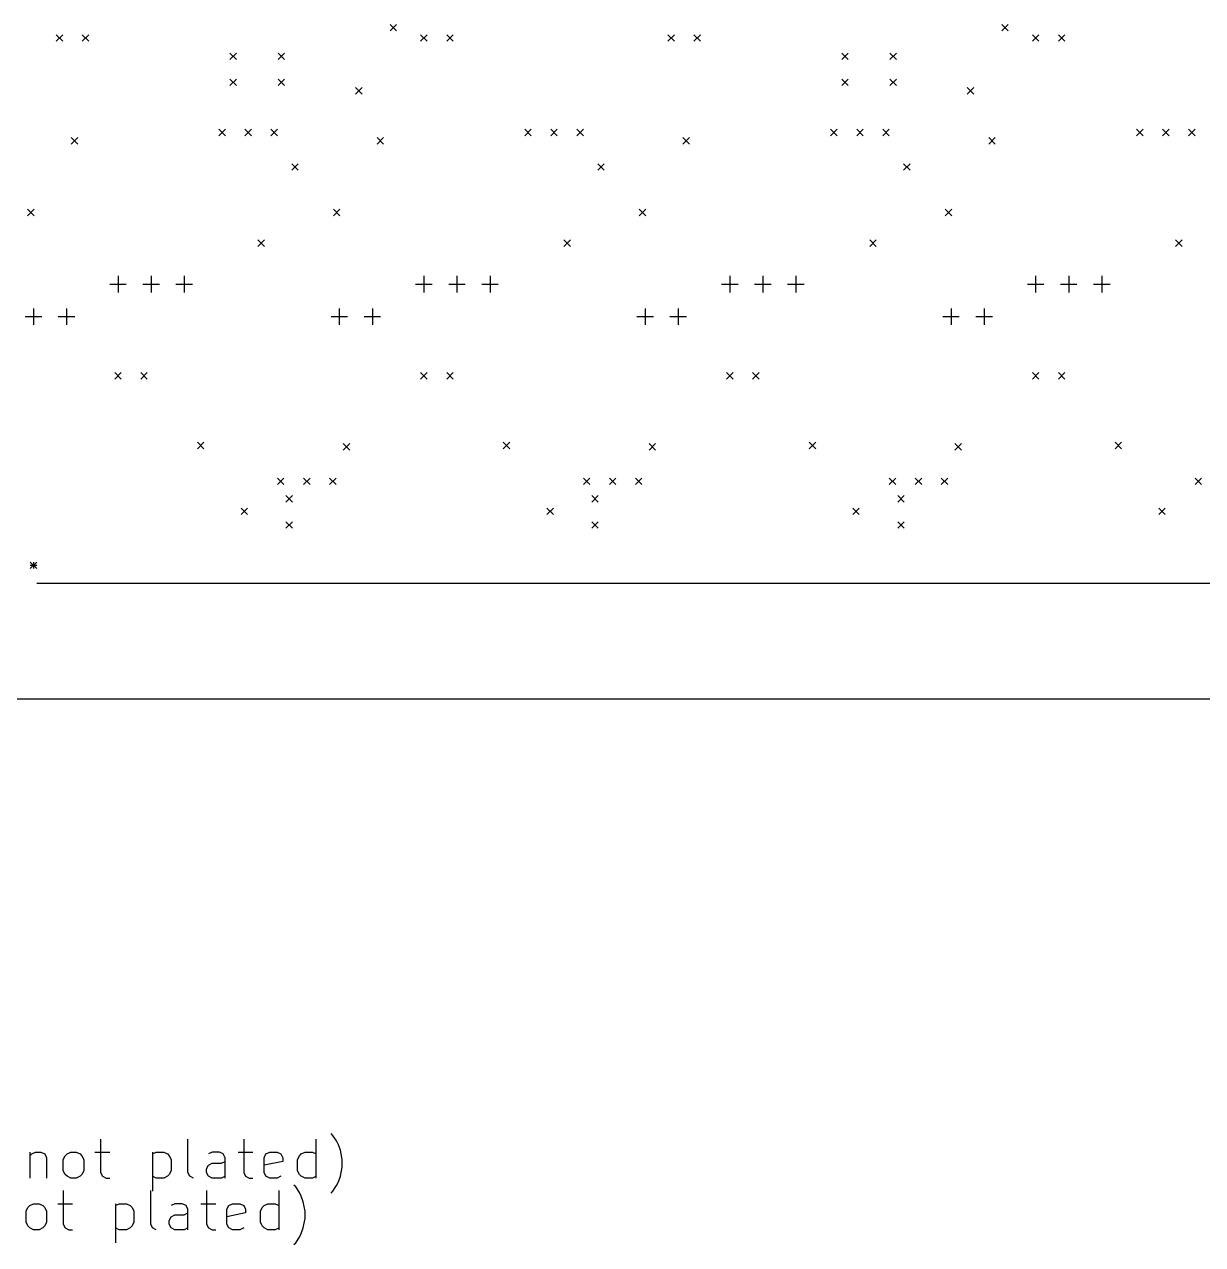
# Model space of a CAD drawing. Extents: x 46 to 310, y -242 to -56.
# Drawn here: x 126.7 to 217.2, y -241.8 to -148.1 of the extents above; entities that cross this region are included whole.
import ezdxf

# ---------------------------------------------------------------- set-up
doc = ezdxf.new("R2010")
doc.units = 0
doc.header["$MEASUREMENT"] = 0
doc.layers.add('BLACK', color=7, linetype='CONTINUOUS')

msp = doc.modelspace()

# ---------------------------------------------------------------- linework, layer by layer
at = {"layer": 'BLACK', "linetype": 'CONTINUOUS'}
for p, q in [((129.15, -148.9), (129.65, -149.4)), ((129.65, -148.9), (129.15, -149.4)), ((131.15, -148.9), (131.65, -149.4)), ((131.65, -148.9), (131.15, -149.4)), ((154.8, -148.1), (155.3, -148.6)), ((155.3, -148.1), (154.8, -148.6)), ((157.15, -148.9), (157.65, -149.4)), ((157.65, -148.9), (157.15, -149.4)), ((159.15, -148.9), (159.65, -149.4)), ((159.65, -148.9), (159.15, -149.4)), ((176.15, -148.9), (176.65, -149.4)), ((176.65, -148.9), (176.15, -149.4)), ((178.15, -148.9), (178.65, -149.4)), ((178.65, -148.9), (178.15, -149.4)), ((201.8, -148.1), (202.3, -148.6)), ((202.3, -148.1), (201.8, -148.6)), ((204.15, -148.9), (204.65, -149.4)), ((204.65, -148.9), (204.15, -149.4)), ((206.15, -148.9), (206.65, -149.4)), ((206.65, -148.9), (206.15, -149.4)), ((142.5, -150.3), (143, -150.8)), ((143, -150.3), (142.5, -150.8)), ((146.2, -150.3), (146.7, -150.8)), ((146.7, -150.3), (146.2, -150.8)), ((189.5, -150.3), (190, -150.8)), ((190, -150.3), (189.5, -150.8)), ((193.2, -150.3), (193.7, -150.8)), ((193.7, -150.3), (193.2, -150.8)), ((142.5, -152.3), (143, -152.8)), ((143, -152.3), (142.5, -152.8)), ((146.2, -152.3), (146.7, -152.8)), ((146.7, -152.3), (146.2, -152.8)), ((189.5, -152.3), (190, -152.8)), ((190, -152.3), (189.5, -152.8)), ((193.2, -152.3), (193.7, -152.8)), ((193.7, -152.3), (193.2, -152.8)), ((152.15, -152.95), (152.65, -153.45)), ((152.65, -152.95), (152.15, -153.45)), ((199.15, -152.95), (199.65, -153.45)), ((199.65, -152.95), (199.15, -153.45)), ((141.65, -156.15), (142.15, -156.65)), ((142.15, -156.15), (141.65, -156.65)), ((143.65, -156.15), (144.15, -156.65)), ((144.15, -156.15), (143.65, -156.65)), ((145.65, -156.15), (146.15, -156.65)), ((146.15, -156.15), (145.65, -156.65)), ((165.15, -156.15), (165.65, -156.65)), ((165.65, -156.15), (165.15, -156.65)), ((167.15, -156.15), (167.65, -156.65)), ((167.65, -156.15), (167.15, -156.65)), ((169.15, -156.15), (169.65, -156.65)), ((169.65, -156.15), (169.15, -156.65)), ((188.65, -156.15), (189.15, -156.65)), ((189.15, -156.15), (188.65, -156.65)), ((190.65, -156.15), (191.15, -156.65)), ((191.15, -156.15), (190.65, -156.65)), ((192.65, -156.15), (193.15, -156.65)), ((193.15, -156.15), (192.65, -156.65)), ((212.15, -156.15), (212.65, -156.65)), ((212.65, -156.15), (212.15, -156.65)), ((214.15, -156.15), (214.65, -156.65)), ((214.65, -156.15), (214.15, -156.65)), ((216.15, -156.15), (216.65, -156.65)), ((216.65, -156.15), (216.15, -156.65)), ((130.3, -156.8), (130.8, -157.3)), ((130.8, -156.8), (130.3, -157.3)), ((153.8, -156.8), (154.3, -157.3)), ((154.3, -156.8), (153.8, -157.3)), ((177.3, -156.8), (177.8, -157.3)), ((177.8, -156.8), (177.3, -157.3)), ((200.8, -156.8), (201.3, -157.3)), ((201.3, -156.8), (200.8, -157.3)), ((147.25, -158.8), (147.75, -159.3)), ((147.75, -158.8), (147.25, -159.3)), ((170.75, -158.8), (171.25, -159.3)), ((171.25, -158.8), (170.75, -159.3)), ((194.25, -158.8), (194.75, -159.3)), ((194.75, -158.8), (194.25, -159.3)), ((126.95, -162.3), (127.45, -162.8)), ((127.45, -162.3), (126.95, -162.8)), ((150.45, -162.3), (150.95, -162.8)), ((150.95, -162.3), (150.45, -162.8)), ((173.95, -162.3), (174.45, -162.8)), ((174.45, -162.3), (173.95, -162.8)), ((197.45, -162.3), (197.95, -162.8)), ((197.95, -162.3), (197.45, -162.8)), ((144.65, -164.65), (145.15, -165.15)), ((145.15, -164.65), (144.65, -165.15)), ((168.15, -164.65), (168.65, -165.15)), ((168.65, -164.65), (168.15, -165.15)), ((191.65, -164.65), (192.15, -165.15)), ((192.15, -164.65), (191.65, -165.15)), ((215.15, -164.65), (215.65, -165.15)), ((215.65, -164.65), (215.15, -165.15)), ((133.9, -167.415), (133.9, -168.685)), ((136.44, -167.415), (136.44, -168.685)), ((138.98, -167.415), (138.98, -168.685)), ((157.4, -167.415), (157.4, -168.685)), ((159.94, -167.415), (159.94, -168.685)), ((162.48, -167.415), (162.48, -168.685)), ((180.9, -167.415), (180.9, -168.685)), ((183.44, -167.415), (183.44, -168.685)), ((185.98, -167.415), (185.98, -168.685)), ((204.4, -167.415), (204.4, -168.685)), ((206.94, -167.415), (206.94, -168.685)), ((209.48, -167.415), (209.48, -168.685)), ((133.265, -168.05), (134.535, -168.05)), ((135.805, -168.05), (137.075, -168.05)), ((138.345, -168.05), (139.615, -168.05)), ((156.765, -168.05), (158.035, -168.05)), ((159.305, -168.05), (160.575, -168.05)), ((161.845, -168.05), (163.115, -168.05)), ((180.265, -168.05), (181.535, -168.05)), ((182.805, -168.05), (184.075, -168.05)), ((185.345, -168.05), (186.615, -168.05)), ((203.765, -168.05), (205.035, -168.05)), ((206.305, -168.05), (207.575, -168.05)), ((208.845, -168.05), (210.115, -168.05)), ((126.765, -170.55), (128.035, -170.55)), ((127.4, -169.915), (127.4, -171.185)), ((129.305, -170.55), (130.575, -170.55)), ((129.94, -169.915), (129.94, -171.185)), ((150.265, -170.55), (151.535, -170.55)), ((150.9, -169.915), (150.9, -171.185)), ((152.805, -170.55), (154.075, -170.55)), ((153.44, -169.915), (153.44, -171.185)), ((173.765, -170.55), (175.035, -170.55)), ((174.4, -169.915), (174.4, -171.185)), ((176.305, -170.55), (177.575, -170.55)), ((176.94, -169.915), (176.94, -171.185)), ((197.265, -170.55), (198.535, -170.55)), ((197.9, -169.915), (197.9, -171.185)), ((199.805, -170.55), (201.075, -170.55)), ((200.44, -169.915), (200.44, -171.185)), ((133.65, -174.85), (134.15, -175.35)), ((134.15, -174.85), (133.65, -175.35)), ((135.65, -174.85), (136.15, -175.35)), ((136.15, -174.85), (135.65, -175.35)), ((157.15, -174.85), (157.65, -175.35)), ((157.65, -174.85), (157.15, -175.35)), ((159.15, -174.85), (159.65, -175.35)), ((159.65, -174.85), (159.15, -175.35)), ((180.65, -174.85), (181.15, -175.35)), ((181.15, -174.85), (180.65, -175.35)), ((182.65, -174.85), (183.15, -175.35)), ((183.15, -174.85), (182.65, -175.35)), ((204.15, -174.85), (204.65, -175.35)), ((204.65, -174.85), (204.15, -175.35)), ((206.15, -174.85), (206.65, -175.35)), ((206.65, -174.85), (206.15, -175.35)), ((140, -180.2), (140.5, -180.7)), ((140.5, -180.2), (140, -180.7)), ((151.2, -180.3), (151.7, -180.8)), ((151.7, -180.3), (151.2, -180.8)), ((163.5, -180.2), (164, -180.7)), ((164, -180.2), (163.5, -180.7)), ((174.7, -180.3), (175.2, -180.8)), ((175.2, -180.3), (174.7, -180.8)), ((187, -180.2), (187.5, -180.7)), ((187.5, -180.2), (187, -180.7)), ((198.2, -180.3), (198.7, -180.8)), ((198.7, -180.3), (198.2, -180.8)), ((210.5, -180.2), (211, -180.7)), ((211, -180.2), (210.5, -180.7)), ((146.15, -182.95), (146.65, -183.45)), ((146.65, -182.95), (146.15, -183.45)), ((148.15, -182.95), (148.65, -183.45)), ((148.65, -182.95), (148.15, -183.45)), ((150.15, -182.95), (150.65, -183.45)), ((150.65, -182.95), (150.15, -183.45)), ((169.65, -182.95), (170.15, -183.45)), ((170.15, -182.95), (169.65, -183.45)), ((171.65, -182.95), (172.15, -183.45)), ((172.15, -182.95), (171.65, -183.45)), ((173.65, -182.95), (174.15, -183.45)), ((174.15, -182.95), (173.65, -183.45)), ((193.15, -182.95), (193.65, -183.45)), ((193.65, -182.95), (193.15, -183.45)), ((195.15, -182.95), (195.65, -183.45)), ((195.65, -182.95), (195.15, -183.45)), ((197.15, -182.95), (197.65, -183.45)), ((197.65, -182.95), (197.15, -183.45)), ((216.65, -182.95), (217.15, -183.45)), ((217.15, -182.95), (216.65, -183.45)), ((146.8, -184.3), (147.3, -184.8)), ((147.3, -184.3), (146.8, -184.8)), ((170.3, -184.3), (170.8, -184.8)), ((170.8, -184.3), (170.3, -184.8)), ((193.8, -184.3), (194.3, -184.8)), ((194.3, -184.3), (193.8, -184.8)), ((143.35, -185.25), (143.85, -185.75)), ((143.85, -185.25), (143.35, -185.75)), ((166.85, -185.25), (167.35, -185.75)), ((167.35, -185.25), (166.85, -185.75)), ((190.35, -185.25), (190.85, -185.75)), ((190.85, -185.25), (190.35, -185.75)), ((213.85, -185.25), (214.35, -185.75)), ((214.35, -185.25), (213.85, -185.75)), ((146.8, -186.3), (147.3, -186.8)), ((147.3, -186.3), (146.8, -186.8)), ((170.3, -186.3), (170.8, -186.8)), ((170.8, -186.3), (170.3, -186.8)), ((193.8, -186.3), (194.3, -186.8)), ((194.3, -186.3), (193.8, -186.8)), ((127.15, -189.4), (127.65, -189.9)), ((127.65, -189.4), (127.15, -189.9)), ((127.15, -189.65), (127.65, -189.65)), ((127.4, -189.4), (127.4, -189.9)), ((221.15, -191.05), (127.65, -191.05)), ((50.05, -199.9), (310.25, -199.9)), ((150.411, -233.441), (150.268, -233.299)), ((132.554, -233.727), (132.554, -236.299)), ((139.268, -236.299), (139.268, -233.727)), ((143.554, -233.727), (143.554, -236.299)), ((149.125, -236.727), (149.125, -233.727)), ((150.696, -233.87), (150.411, -233.441)), ((150.839, -234.156), (150.696, -233.87)), ((150.982, -234.584), (150.839, -234.156)), ((127.125, -234.727), (127.125, -236.727)), ((127.125, -235.013), (127.268, -234.87)), ((127.268, -234.87), (127.554, -234.727)), ((127.554, -234.727), (127.982, -234.727)), ((127.982, -234.727), (128.268, -234.87)), ((128.268, -234.87), (128.411, -235.156)), ((128.411, -235.156), (128.411, -236.727)), ((129.696, -235.299), (129.839, -235.013)), ((129.839, -235.013), (129.982, -234.87)), ((129.982, -234.87), (130.268, -234.727)), ((130.268, -234.727), (130.696, -234.727)), ((130.696, -234.727), (130.982, -234.87)), ((130.982, -234.87), (131.125, -235.013)), ((131.125, -235.013), (131.268, -235.299)), ((132.125, -234.727), (133.268, -234.727)), ((136.554, -234.727), (136.554, -237.727)), ((136.554, -234.87), (136.839, -234.727)), ((136.839, -234.727), (137.411, -234.727)), ((137.411, -234.727), (137.696, -234.87)), ((137.696, -234.87), (137.839, -235.013)), ((137.839, -235.013), (137.982, -235.299)), ((141.125, -234.727), (140.839, -234.87)), ((141.696, -234.727), (141.125, -234.727)), ((141.982, -234.87), (141.696, -234.727)), ((142.125, -235.156), (141.982, -234.87)), ((142.125, -236.727), (142.125, -235.156)), ((143.125, -234.727), (144.268, -234.727)), ((145.125, -235.156), (145.268, -234.87)), ((145.125, -236.299), (145.125, -235.156)), ((145.268, -234.87), (145.554, -234.727)), ((145.554, -234.727), (146.125, -234.727)), ((146.125, -234.727), (146.411, -234.87)), ((146.411, -234.87), (146.554, -235.156)), ((146.554, -235.156), (146.554, -235.441)), ((147.696, -235.299), (147.839, -235.013)), ((147.839, -235.013), (147.982, -234.87)), ((147.982, -234.87), (148.268, -234.727)), ((148.268, -234.727), (148.839, -234.727)), ((148.839, -234.727), (149.125, -234.87)), ((151.125, -235.299), (150.982, -234.584)), ((129.696, -236.156), (129.696, -235.299)), ((129.839, -236.441), (129.696, -236.156)), ((131.268, -236.156), (131.125, -236.441)), ((131.268, -235.299), (131.268, -236.156)), ((137.982, -236.156), (137.839, -236.441)), ((137.982, -235.299), (137.982, -236.156)), ((140.696, -236.013), (140.839, -235.727)), ((140.696, -236.299), (140.696, -236.013)), ((140.839, -235.727), (141.125, -235.584)), ((141.125, -235.584), (141.839, -235.584)), ((141.839, -235.584), (142.125, -235.441)), ((146.554, -235.441), (145.125, -235.727)), ((147.696, -236.156), (147.696, -235.299)), ((147.839, -236.441), (147.696, -236.156)), ((150.982, -236.584), (151.125, -235.87)), ((151.125, -235.87), (151.125, -235.299)), ((129.982, -236.584), (129.839, -236.441)), ((130.268, -236.727), (129.982, -236.584)), ((130.696, -236.727), (130.268, -236.727)), ((130.982, -236.584), (130.696, -236.727)), ((131.125, -236.441), (130.982, -236.584)), ((132.554, -236.299), (132.696, -236.584)), ((132.696, -236.584), (132.982, -236.727)), ((132.982, -236.727), (133.268, -236.727)), ((136.839, -236.727), (136.554, -236.584)), ((137.411, -236.727), (136.839, -236.727)), ((137.696, -236.584), (137.411, -236.727)), ((137.839, -236.441), (137.696, -236.584)), ((139.411, -236.584), (139.268, -236.299)), ((139.696, -236.727), (139.411, -236.584)), ((140.839, -236.584), (140.696, -236.299)), ((141.125, -236.727), (140.839, -236.584)), ((141.839, -236.727), (141.125, -236.727)), ((142.125, -236.584), (141.839, -236.727)), ((143.554, -236.299), (143.696, -236.584)), ((143.696, -236.584), (143.982, -236.727)), ((143.982, -236.727), (144.268, -236.727)), ((145.268, -236.584), (145.125, -236.299)), ((145.554, -236.727), (145.268, -236.584)), ((146.125, -236.727), (145.554, -236.727)), ((146.411, -236.584), (146.125, -236.727)), ((147.982, -236.584), (147.839, -236.441)), ((148.268, -236.727), (147.982, -236.584)), ((148.839, -236.727), (148.268, -236.727)), ((149.125, -236.584), (148.839, -236.727)), ((150.696, -237.299), (150.839, -237.013)), ((150.839, -237.013), (150.982, -236.584)), ((129.696, -237.687), (129.696, -240.259)), ((136.411, -240.259), (136.411, -237.687)), ((140.696, -237.687), (140.696, -240.259)), ((146.268, -240.687), (146.268, -237.687)), ((147.554, -237.401), (147.411, -237.259)), ((147.839, -237.83), (147.554, -237.401)), ((147.982, -238.116), (147.839, -237.83)), ((150.268, -237.87), (150.411, -237.727)), ((150.411, -237.727), (150.696, -237.299)), ((126.839, -239.259), (126.982, -238.973)), ((126.982, -238.973), (127.125, -238.83)), ((127.125, -238.83), (127.411, -238.687)), ((127.411, -238.687), (127.839, -238.687)), ((127.839, -238.687), (128.125, -238.83)), ((128.125, -238.83), (128.268, -238.973)), ((128.268, -238.973), (128.411, -239.259)), ((129.268, -238.687), (130.411, -238.687)), ((133.696, -238.687), (133.696, -241.687)), ((133.696, -238.83), (133.982, -238.687)), ((133.982, -238.687), (134.554, -238.687)), ((134.554, -238.687), (134.839, -238.83)), ((134.839, -238.83), (134.982, -238.973)), ((134.982, -238.973), (135.125, -239.259)), ((138.268, -238.687), (137.982, -238.83)), ((138.839, -238.687), (138.268, -238.687)), ((139.125, -238.83), (138.839, -238.687)), ((139.268, -239.116), (139.125, -238.83)), ((140.268, -238.687), (141.411, -238.687)), ((142.268, -239.116), (142.411, -238.83)), ((142.411, -238.83), (142.696, -238.687)), ((142.696, -238.687), (143.268, -238.687)), ((143.268, -238.687), (143.554, -238.83)), ((143.554, -238.83), (143.696, -239.116)), ((144.839, -239.259), (144.982, -238.973)), ((144.982, -238.973), (145.125, -238.83)), ((145.125, -238.83), (145.411, -238.687)), ((145.411, -238.687), (145.982, -238.687)), ((145.982, -238.687), (146.268, -238.83)), ((148.125, -238.544), (147.982, -238.116)), ((148.268, -239.259), (148.125, -238.544)), ((126.839, -240.116), (126.839, -239.259)), ((128.411, -239.259), (128.411, -240.116)), ((135.125, -239.259), (135.125, -240.116)), ((137.839, -239.973), (137.982, -239.687)), ((137.982, -239.687), (138.268, -239.544)), ((138.268, -239.544), (138.982, -239.544)), ((138.982, -239.544), (139.268, -239.401)), ((139.268, -240.687), (139.268, -239.116)), ((142.268, -240.259), (142.268, -239.116)), ((143.696, -239.401), (142.268, -239.687)), ((143.696, -239.116), (143.696, -239.401)), ((144.839, -240.116), (144.839, -239.259)), ((148.125, -240.544), (148.268, -239.83)), ((148.268, -239.83), (148.268, -239.259)), ((126.982, -240.401), (126.839, -240.116)), ((127.125, -240.544), (126.982, -240.401)), ((127.411, -240.687), (127.125, -240.544)), ((127.839, -240.687), (127.411, -240.687)), ((128.125, -240.544), (127.839, -240.687)), ((128.268, -240.401), (128.125, -240.544)), ((128.411, -240.116), (128.268, -240.401)), ((129.696, -240.259), (129.839, -240.544)), ((129.839, -240.544), (130.125, -240.687)), ((130.125, -240.687), (130.411, -240.687)), ((133.982, -240.687), (133.696, -240.544)), ((134.554, -240.687), (133.982, -240.687)), ((134.839, -240.544), (134.554, -240.687)), ((134.982, -240.401), (134.839, -240.544)), ((135.125, -240.116), (134.982, -240.401)), ((136.554, -240.544), (136.411, -240.259)), ((136.839, -240.687), (136.554, -240.544)), ((137.839, -240.259), (137.839, -239.973)), ((137.982, -240.544), (137.839, -240.259)), ((138.268, -240.687), (137.982, -240.544)), ((138.982, -240.687), (138.268, -240.687)), ((139.268, -240.544), (138.982, -240.687)), ((140.696, -240.259), (140.839, -240.544)), ((140.839, -240.544), (141.125, -240.687)), ((141.125, -240.687), (141.411, -240.687)), ((142.411, -240.544), (142.268, -240.259)), ((142.696, -240.687), (142.411, -240.544)), ((143.268, -240.687), (142.696, -240.687)), ((143.554, -240.544), (143.268, -240.687)), ((144.982, -240.401), (144.839, -240.116)), ((145.125, -240.544), (144.982, -240.401)), ((145.411, -240.687), (145.125, -240.544)), ((145.982, -240.687), (145.411, -240.687)), ((146.268, -240.544), (145.982, -240.687)), ((147.982, -240.973), (148.125, -240.544)), ((147.411, -241.83), (147.554, -241.687)), ((147.554, -241.687), (147.839, -241.259)), ((147.839, -241.259), (147.982, -240.973))]:
    msp.add_line(p, q, dxfattribs=at)

doc.saveas('drawing.dxf')
